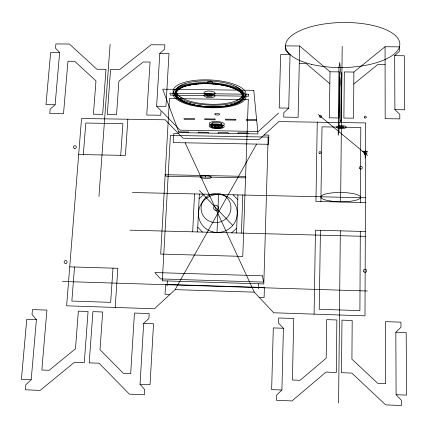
<?xml version="1.0" encoding="UTF-8"?>
<svg xmlns="http://www.w3.org/2000/svg" width="428" height="428" viewBox="0 0 428 428"><rect width="100%" height="100%" fill="white"/><g stroke="black" fill="none" stroke-linecap="round" stroke-linejoin="round"><path stroke-width="0.64" d="M365.154 157.895L365.18 151.394M360.296 231.361L359.905 310.616L319.235 309.267L320.438 230.334M360.435 202.46L360.804 127.464L322.017 126.838L320.877 201.545M353.886 72.048L353.571 118.182L343.887 118.037L344.321 71.941L353.886 72.048L385.061 46.738L399.426 46.861L399.452 51.28L394.67 55.667L394.9 109.659L399.8 114.303L399.822 118.888L385.173 118.663L385.061 46.738M338.591 402.898L340.33 230.847M340.618 202L342.191 46.368M330.004 71.786L329.389 117.812L339.051 117.962L339.543 71.888L330.004 71.786L299.659 46.005L285.562 45.887L285.449 50.258L290.045 54.682L288.745 108.129L283.855 112.585L283.743 117.117L298.113 117.336L299.659 46.005M314.088 314.136L315.473 230.205L365.298 231.489M317.26 122.189L315.95 201.433L365.4 202.572M281.908 390.031L283.406 328.265L278.478 323.028L278.612 317.983L293.747 318.496L292.415 380.01L300.065 380.315L326.184 358.215L326.698 319.625L336.879 319.967L336.317 372.483L326.002 372.082L291.96 400.945L276.509 400.298L276.643 395.055L281.908 390.031L271.646 389.614L273.299 327.907L283.406 328.265M258.533 288.879L258.689 283.791M241.435 233.105L242.794 195.018M236.54 232.971L237.947 194.906M217.007 232.463L218.606 194.467M197.543 231.949L199.33 194.034M192.691 231.821L194.526 193.927M167.064 286.006L167.343 280.961M140.031 384.232L143.669 323.365L148.885 318.544L149.179 313.564L134.446 313.061L130.679 373.558L123.275 373.264L100.018 349.681L102.667 311.98L92.93 311.648L89.201 362.837L99.066 363.222L129.4 394.14L144.429 394.771L144.734 389.598L140.031 384.232L150.041 384.644L153.529 323.707L143.669 323.365M156.637 106.23L159.788 53.463L164.636 49.172L164.892 44.854L151.143 44.737L119.722 69.486L110.568 69.384L107.289 114.426L116.55 114.57L118.898 81.181L143.22 61.99L150.067 62.06L146.767 115.03L160.773 115.244L161.035 110.766L156.637 106.23L165.962 106.363L168.985 53.548L159.788 53.463M115.202 307.448L117.834 268.303L69.732 266.863M127.854 119.219L125.42 155.407L78.677 154.513M113.003 268.158L110.659 302.35L71.851 301.061L74.52 267.002M120.728 155.316L122.895 123.633L85.803 123.034L83.332 154.604M98.954 196.42L110.114 44.384M31.185 379.78L36.417 319.604L32.03 314.5L32.464 309.583L46.914 310.075L41.848 370.017L49.14 370.306L75.478 348.756L78.351 311.151L88.066 311.482L84.279 362.644L74.44 362.265L40.12 390.406L25.391 389.785L25.84 384.681L31.185 379.78L21.4 379.385L26.777 319.261L36.417 319.604M55.11 104.769L59.658 52.521L55.528 48.193L55.908 43.918L69.406 44.036L96.867 69.234L105.994 69.336L102.661 114.356L93.422 114.217L95.974 80.903L74.697 61.29L67.95 61.22L63.51 113.762L49.76 113.548L50.151 109.119L55.11 104.769L45.978 104.635L50.648 52.441L59.658 52.521M185.147 142.802L254.269 292.153L273.706 312.777L364.993 315.853L365.689 122.948L278.837 121.584L259.143 139.533L183.024 138.207L165.197 119.808L81.545 118.492L66.629 305.811L154.385 308.765L175.116 289.638L256.597 144.076M395.836 332.208L400.972 327.265L400.945 322.156L385.5 321.631L385.601 383.729L377.828 383.418L351.923 359.183L352.185 320.492L341.977 320.144L341.48 372.686L351.827 373.088L385.633 404.867L401.405 405.53L401.373 400.212L396.098 394.702L395.836 332.208L406.172 332.572L406.6 395.13L396.098 394.702M231.65 232.848L236.716 228.172M278.639 113.024L258.373 131.46L180.06 130.16L161.747 111.285M199.111 198.731L204.145 194.141M353.806 84.016L377.935 64.382L385.088 64.457M290.045 54.682L280.634 54.597L279.2 107.995L288.745 108.129M394.67 55.667L404.283 55.758L404.653 109.798L394.9 109.659M299.279 63.579L306.33 63.654L329.844 83.722M256.613 119.642L246.17 119.482L246.277 120.311L256.693 120.471M178.69 131.835L188.529 132.001L188.785 132.76M178.54 133.584L173.832 133.504L173.335 142.594L268.602 144.29L268.87 135.114L264.076 135.034M362.66 151.351L367.7 151.442M132.429 192.52L365.421 197.795M129.989 230.178L365.282 236.352M62.429 281.464L367.278 291.013M175.116 289.638L254.269 292.153M169.948 294.405L165.037 294.25L165.572 284.411L264.392 287.504L264.103 297.444L259.106 297.283M318.1 114.41L367.689 155.519M233.105 194.799L237.77 199.625M199.389 190.556L232.795 225.476M197.768 227.172L202.401 232.078M205.226 175.544L205.718 177.031M198.619 132.926L198.389 132.166L208.265 132.332L208.473 133.092M208.976 93.721L209.436 95.669M218.339 133.258L218.162 132.498L228.076 132.664L228.231 133.424M238.134 133.59L238.011 132.835L247.962 133.001L248.058 133.755M210.512 81.004L211.673 81.069A33.678 11.626 2.7 0 1 212.695 81.138L213.85 81.229A33.678 11.626 2.7 0 1 214.872 81.325L216.017 81.443A33.678 11.626 2.7 0 1 217.023 81.555L218.152 81.7A33.678 11.626 2.7 0 1 219.141 81.839L220.243 82.005A33.678 11.626 2.7 0 1 221.217 82.16L222.298 82.353A33.678 11.626 2.7 0 1 223.239 82.529L224.288 82.743A33.678 11.626 2.7 0 1 225.203 82.941L226.219 83.176A33.678 11.626 2.7 0 1 227.102 83.39L228.081 83.647A33.678 11.626 2.7 0 1 228.927 83.877L229.857 84.156A33.678 11.626 2.7 0 1 230.665 84.407L231.548 84.696A33.678 11.626 2.7 0 1 232.313 84.963L233.148 85.274A33.678 11.626 2.7 0 1 233.859 85.552L233.822 85.83L234.64 85.878A33.678 11.626 2.7 0 1 235.309 86.167L235.218 86.445L236.031 86.51A33.678 11.626 2.7 0 1 236.647 86.814L236.502 87.082L237.31 87.162A33.678 11.626 2.7 0 1 237.872 87.478L237.642 87.713L238.471 87.842A33.678 11.626 2.7 0 1 238.979 88.163L238.706 88.393L239.514 88.532A33.678 11.626 2.7 0 1 239.958 88.864L239.648 89.088L240.429 89.243A33.678 11.626 2.7 0 1 240.82 89.58L240.472 89.805L241.221 89.966A33.678 11.626 2.7 0 1 241.547 90.308L241.162 90.522L241.879 90.699A33.678 11.626 2.7 0 1 242.146 91.041L241.729 91.26L242.409 91.432A33.678 11.626 2.7 0 1 242.612 91.779L242.152 91.988L242.804 92.175A33.678 11.626 2.7 0 1 242.944 92.523L242.451 92.732L243.067 92.913A33.678 11.626 2.7 0 1 243.141 93.261L242.617 93.47L243.195 93.652A33.678 11.626 2.7 0 1 243.206 93.994L242.644 94.149L243.19 94.385A33.678 11.626 2.7 0 1 243.141 94.722L242.05 94.609L243.056 94.54L242.542 94.877L243.051 95.107A33.678 11.626 2.7 0 1 242.938 95.439L242.366 95.321L243.457 95.353L242.318 95.578L242.783 95.819A33.678 11.626 2.7 0 1 242.612 96.145L241.954 96.284L242.382 96.514A33.678 11.626 2.7 0 1 242.152 96.835L241.467 96.958L241.857 97.193A33.678 11.626 2.7 0 1 241.569 97.509L240.846 97.638L241.21 97.857A33.678 11.626 2.7 0 1 240.862 98.156L240.108 98.285L240.44 98.493A33.678 11.626 2.7 0 1 240.038 98.788L239.268 98.884L239.557 99.109A33.678 11.626 2.7 0 1 239.102 99.387L238.3 99.478L238.556 99.697A33.678 11.626 2.7 0 1 238.048 99.965L237.23 100.04L237.449 100.259A33.678 11.626 2.7 0 1 236.893 100.51L236.058 100.569L236.24 100.789A33.678 11.626 2.7 0 1 235.635 101.029L234.929 101.292A33.678 11.626 2.7 0 1 234.282 101.511L233.528 101.757A33.678 11.626 2.7 0 1 232.837 101.96L232.035 102.185A33.678 11.626 2.7 0 1 231.307 102.372L230.467 102.581A33.678 11.626 2.7 0 1 229.702 102.752L228.82 102.934A33.678 11.626 2.7 0 1 228.022 103.089L227.102 103.25A33.678 11.626 2.7 0 1 226.273 103.389L225.321 103.528A33.678 11.626 2.7 0 1 224.465 103.646L223.486 103.763A33.678 11.626 2.7 0 1 222.603 103.86L221.597 103.961A33.678 11.626 2.7 0 1 220.698 104.036L219.671 104.111A33.678 11.626 2.7 0 1 218.751 104.17L217.708 104.223A33.678 11.626 2.7 0 1 216.771 104.261L215.712 104.293A33.678 11.626 2.7 0 1 214.765 104.309L213.695 104.314A33.678 11.626 2.7 0 1 212.743 104.309L211.667 104.298A33.678 11.626 2.7 0 1 210.71 104.272L209.629 104.234A33.678 11.626 2.7 0 1 208.671 104.191L207.612 104.095A33.678 11.626 2.7 0 1 206.638 104.068L205.574 103.961A33.678 11.626 2.7 0 1 204.611 103.902L203.578 103.758A33.678 11.626 2.7 0 1 202.605 103.694L201.551 103.565A33.678 11.626 2.7 0 1 200.625 103.442L199.582 103.292A33.678 11.626 2.7 0 1 198.672 103.153L197.683 102.961A33.678 11.626 2.7 0 1 196.757 102.827L195.762 102.634A33.678 11.626 2.7 0 1 194.895 102.458L193.964 102.228A33.678 11.626 2.7 0 1 193.082 102.057L192.161 101.821A33.678 11.626 2.7 0 1 191.327 101.618L190.417 101.372A33.678 11.626 2.7 0 1 189.636 101.147L188.769 100.88A33.678 11.626 2.7 0 1 188.02 100.639L187.191 100.361A33.678 11.626 2.7 0 1 186.48 100.104L185.725 99.799A33.678 11.626 2.7 0 1 185.024 99.542L184.318 99.221A33.678 11.626 2.7 0 1 183.66 98.948L182.975 98.622A33.678 11.626 2.7 0 1 182.392 98.333L182.585 98.124L181.793 97.991A33.678 11.626 2.7 0 1 181.221 97.691L181.456 97.493L180.643 97.343A33.678 11.626 2.7 0 1 180.156 97.033L180.439 96.851L179.637 96.674A33.678 11.626 2.7 0 1 179.204 96.353L179.519 96.177L178.781 95.984A33.678 11.626 2.7 0 1 178.364 95.658L178.695 95.449L177.968 95.284A33.678 11.626 2.7 0 1 177.647 94.952L178.027 94.781L177.31 94.572A33.678 11.626 2.7 0 1 177.048 94.23L177.454 94.032L176.78 93.85A33.678 11.626 2.7 0 1 176.571 93.507L177.021 93.315L176.373 93.117A33.678 11.626 2.7 0 1 176.224 92.774L176.705 92.582L176.095 92.384A33.678 11.626 2.7 0 1 176.01 92.041L176.989 91.635L175.945 91.651A33.678 11.626 2.7 0 1 175.924 91.308L176.486 91.153L175.972 90.923A33.678 11.626 2.7 0 1 175.972 90.576L176.566 90.436L176.09 90.196A33.678 11.626 2.7 0 1 176.154 89.853L176.785 89.714L176.304 89.473A33.678 11.626 2.7 0 1 176.464 89.142L177.128 89.013L176.689 88.767A33.678 11.626 2.7 0 1 176.914 88.441L177.609 88.329L177.246 88.077A33.678 11.626 2.7 0 1 177.497 87.751L178.214 87.66L177.893 87.403A33.678 11.626 2.7 0 1 178.209 87.082L178.963 86.991L178.637 86.734A33.678 11.626 2.7 0 1 179.048 86.435L179.84 86.349L179.546 86.103A33.678 11.626 2.7 0 1 180.011 85.814L180.83 85.744L180.573 85.493A33.678 11.626 2.7 0 1 181.103 85.215L181.937 85.167L181.729 84.91A33.678 11.626 2.7 0 1 182.312 84.648L183.12 84.642L182.997 84.359A33.678 11.626 2.7 0 1 183.633 84.107L184.452 84.123L184.377 83.84A33.678 11.626 2.7 0 1 185.067 83.604L185.891 83.637L185.87 83.353A33.678 11.626 2.7 0 1 186.603 83.139L187.485 82.925A33.678 11.626 2.7 0 1 188.234 82.716L189.139 82.502A33.678 11.626 2.7 0 1 189.962 82.326L190.936 82.155A33.678 11.626 2.7 0 1 191.771 81.983L192.766 81.818A33.678 11.626 2.7 0 1 193.659 81.684L194.692 81.545A33.678 11.626 2.7 0 1 195.617 81.427L196.709 81.341A33.678 11.626 2.7 0 1 197.634 81.224L198.736 81.143A33.678 11.626 2.7 0 1 199.705 81.063L200.828 81.015A33.678 11.626 2.7 0 1 201.813 80.951L202.963 80.946A33.678 11.626 2.7 0 1 203.963 80.892L205.108 80.876A33.678 11.626 2.7 0 1 206.13 80.876L207.291 80.908A33.678 11.626 2.7 0 1 208.318 80.913L209.479 80.956A33.678 11.626 2.7 0 1 210.512 81.004M212.513 126.725L211.502 126.683L212.513 126.715M220.618 106.663L219.532 106.62L220.618 106.674M231.794 104.641L232.886 104.689L231.794 104.63M189.716 84.921L190.872 84.995L189.722 84.91M176.957 90.217L178.091 90.292L176.967 90.19M182.628 101.35L183.724 101.42L182.628 101.35M214.251 124.735L215.273 124.789L214.262 124.714M193.734 104.903L194.82 104.967L193.734 104.903M233.576 88.403L234.726 88.457L233.576 88.387M212.572 83.893L213.733 83.958L212.572 83.893M338.264 131.075L338.216 135.392L338.992 131.236L339.548 79.426L339.944 76.97L341.105 88.061L340.758 121.798L341.325 118.765L341.79 72.792L341.223 76.248L339.73 62.477L338.96 67.538L338.264 131.075M176.208 96.637L177.32 96.712L176.218 96.61M207.473 106.7L208.554 106.759L207.478 106.684M212.62 124.313L212.331 124.446A5.077 1.584 2.5 0 0 212.63 124.612L214.637 125.174A5.077 1.584 2.5 0 0 215.113 125.302L216.103 125.393A5.077 1.584 2.5 0 0 216.664 125.452L217.67 125.468A5.077 1.584 2.5 0 0 218.232 125.452L219.163 125.367A5.077 1.584 2.5 0 0 219.655 125.292L220.431 125.12A5.077 1.584 2.5 0 0 220.805 125.003L221.346 124.751A5.077 1.584 2.5 0 0 221.57 124.596L221.217 124.404L221.816 124.297A5.077 1.584 2.5 0 0 221.865 124.12L221.351 123.943L221.795 123.804A5.077 1.584 2.5 0 0 221.667 123.622L220.998 123.473L221.287 123.312A5.077 1.584 2.5 0 0 220.987 123.146L220.334 122.873A5.077 1.584 2.5 0 0 219.896 122.74L219.034 122.536A5.077 1.584 2.5 0 0 218.499 122.445L217.51 122.333A5.077 1.584 2.5 0 0 216.932 122.296L215.915 122.274A5.077 1.584 2.5 0 0 215.348 122.296L214.428 122.392A5.077 1.584 2.5 0 0 213.914 122.456L213.139 122.633A5.077 1.584 2.5 0 0 212.764 122.756L212.957 122.948L212.267 123.013A5.077 1.584 2.5 0 0 212.01 123.162L212.368 123.355L211.812 123.467A5.077 1.584 2.5 0 0 211.732 123.644L212.251 123.81L211.806 123.96A5.077 1.584 2.5 0 0 211.946 124.141L212.62 124.302M218.098 127.801L219.109 127.849L218.109 127.774M187.967 85.295L189.123 85.37L187.978 85.263M240.739 100.286L241.852 100.334L240.739 100.286M210.383 83.744L211.55 83.808L210.389 83.728M176.341 90.891L177.476 90.971L176.347 90.88M232.051 87.81L233.201 87.863L232.056 87.777M220.891 125.864L221.907 125.912L220.896 125.853M221.453 106.46L222.539 106.513L221.458 106.444M268.153 137.083L263.814 283.946L162.314 280.805L170.398 135.409L268.153 137.083M233.26 104.202L234.351 104.255L233.265 104.191M183.97 101.944L185.067 102.019L183.981 101.918M248.288 99.606L242.772 256.404L160.693 254.072L169.467 98.531L248.288 99.606M195.591 105.272L196.677 105.342L195.596 105.261M241.617 93.887L242.751 93.941L241.627 93.86M186.308 85.702L187.459 85.782L186.308 85.702M208.19 83.642L209.356 83.711L208.195 83.626M211.86 125.27L212.876 125.329L211.865 125.249M176.775 97.349L177.888 97.429L176.775 97.349M230.424 87.242L231.58 87.291L230.424 87.242M241.355 99.622L242.467 99.66L241.355 99.622M209.511 106.791L210.592 106.856L209.517 106.775M213.529 127.501L214.54 127.544L213.529 127.501M184.746 86.156L185.896 86.237L184.752 86.14M206.002 83.588L207.163 83.663L206.007 83.572M223.325 106.251L224.411 106.299L223.325 106.251M234.64 103.731L235.737 103.774L234.64 103.72M241.05 93.154L242.184 93.213L241.06 93.127M228.707 86.713L229.863 86.761L228.707 86.713M185.404 102.511L186.496 102.586L185.41 102.501M218.869 125.035L219.89 125.062L218.869 125.035M197.495 105.609L198.576 105.668L197.495 105.593M177.465 98.055L178.572 98.135L177.47 98.039M220.49 127.266L221.501 127.314L220.495 127.255M175.512 92.288L176.641 92.357L175.512 92.288M241.847 98.943L242.96 98.986L241.852 98.927M203.824 83.583L204.985 83.647L203.83 83.572M183.286 86.643L184.436 86.713L183.286 86.643M211.55 106.84L212.63 106.893L211.55 106.84M226.904 86.215L228.06 86.263L226.91 86.199M211.127 126.19L212.144 126.239L211.138 126.164M240.354 92.432L241.494 92.475L240.359 92.416M225.149 106.005L226.235 106.058L225.155 105.994M235.919 103.228L237.021 103.271L235.919 103.228M201.668 83.631L202.835 83.695L201.668 83.631M186.924 103.052L188.015 103.116L186.934 103.025M175.298 92.999L176.422 93.074L175.298 92.999M178.278 98.745L179.38 98.814L178.278 98.745M181.932 87.162L183.082 87.237L181.948 87.135M225.026 85.755L226.182 85.809L225.026 85.739M242.211 98.242L243.329 98.29L242.221 98.215M199.437 105.903L200.518 105.967L199.437 105.903M215.808 124.676L216.825 124.73L215.819 124.655M216.563 127.844L217.568 127.897L216.568 127.833M239.53 91.715L240.67 91.763L239.541 91.688M199.55 83.728L200.711 83.792L199.56 83.695M213.577 106.845L214.658 106.904L213.583 106.834M223.074 85.333L224.235 85.391L223.084 85.306M237.107 102.693L238.203 102.741L237.107 102.693M180.696 87.719L181.841 87.794L180.696 87.719M221.249 126.351L222.26 126.404L221.255 126.34M175.218 93.721L176.341 93.802L175.223 93.711M226.915 105.721L228.001 105.775L226.92 105.705M242.446 97.531L243.564 97.584L242.446 97.52M188.523 103.56L189.615 103.629L188.523 103.56M238.578 91.014L239.717 91.068L238.589 90.987M179.204 99.419L180.306 99.494L179.204 99.419M197.463 83.867L198.624 83.942L197.479 83.84M201.417 106.16L202.498 106.224L201.428 106.133M212.331 127.127L213.342 127.186L212.336 127.116M212.893 124.933L213.749 125.003A5.077 1.584 2.5 0 1 213.288 124.88L212.893 124.933M221.062 84.953L222.223 85.017L221.067 84.937M179.578 88.302L180.718 88.382L179.589 88.275M215.589 106.807L216.67 106.872L215.594 106.797M195.436 84.059L196.591 84.134L195.441 84.043M238.182 102.126L239.284 102.18L238.187 102.11M175.271 94.449L176.389 94.529L175.282 94.422M237.503 90.324L238.647 90.383L237.503 90.324M242.548 96.814L243.666 96.862L242.548 96.814M218.997 84.616L220.158 84.685L219.002 84.605M228.616 105.395L229.702 105.449L228.627 105.368M190.198 104.036L191.284 104.106L190.198 104.036M180.242 100.082L181.338 100.157L180.242 100.082M219.452 127.592L220.463 127.646L219.462 127.571M220.072 125.399L221.089 125.458L220.083 125.377M178.578 88.912L179.717 88.992L178.578 88.912M193.461 84.295L194.617 84.375L193.461 84.295M203.418 106.379L204.498 106.444L203.423 106.363M236.31 89.655L237.454 89.719L236.31 89.655M216.889 84.327L218.05 84.396L216.9 84.295M175.453 95.177L176.571 95.257L175.459 95.16M239.15 101.532L240.258 101.586L239.156 101.516M242.516 96.081L243.639 96.139L242.521 96.07M211.255 125.698L212.267 125.757L211.255 125.698M217.579 106.733L218.66 106.791L217.59 106.706M191.551 84.578L192.707 84.664L191.557 84.567M230.243 105.031L231.334 105.09L230.243 105.031M177.706 89.548L178.84 89.634L177.722 89.516M181.386 100.719L182.483 100.799L181.397 100.698M191.937 104.48L193.023 104.555L191.942 104.464M214.744 84.081L215.905 84.15L214.76 84.049M234.999 89.013L236.144 89.072L235.015 88.981M214.99 127.737L215.996 127.795L214.995 127.726M217.397 124.778L218.414 124.837L217.403 124.767M205.44 106.551L206.521 106.62L205.445 106.54M175.769 95.899L176.882 95.984L175.774 95.888M240.006 100.912L241.114 100.971L240.022 100.885M221.11 126.832L222.121 126.891L221.11 126.832M253.761 90.34L162.704 89.179L178.974 132.594L258.004 133.927L253.761 90.34M248.481 94.24L169.766 93.208L170.462 95.15L248.7 96.193L248.481 94.24M194.259 118.674L183.938 118.513L184.222 119.342L194.515 119.503L194.259 118.674M214.963 118.995L204.6 118.834L204.825 119.663L215.161 119.824L214.963 118.995M235.748 119.316L225.342 119.155L225.513 119.984L235.887 120.15L235.748 119.316M245.586 176.389L165.171 174.71L165.909 176.192L245.833 177.871L245.586 176.389M262.482 275.803L154.845 272.55L160.612 278.928L263.509 282.095L262.482 275.803M311.723 64.409A57.149 22.518 -1 0 0 399.773 45.245A57.149 22.518 -1 0 0 316.608 25.37A57.149 22.518 -1 0 0 311.723 64.409M215.305 210.266A2.498 2.429 -18.4 0 0 218.408 207.28A2.498 2.429 -18.4 0 0 214.262 206.189A2.498 2.429 -18.4 0 0 215.305 210.266M211.94 222.095A14.996 14.568 -18.4 0 0 230.505 204.14A14.996 14.568 -18.4 0 0 205.584 197.672A14.996 14.568 -18.4 0 0 211.94 222.095M74.836 148.489A1.466 1.375 -32.5 0 0 76.152 146.349A1.466 1.375 -32.5 0 0 73.653 146.424A1.466 1.375 -32.5 0 0 74.836 148.489M65.971 263.37A1.525 1.45 -46.7 0 0 66.661 260.855A1.525 1.45 -46.7 0 0 64.173 261.626A1.525 1.45 -46.7 0 0 65.971 263.37M363.704 271.529A1.578 1.525 26.7 0 0 366.416 271.545A1.578 1.525 26.7 0 0 365.009 269.233A1.578 1.525 26.7 0 0 363.704 271.529M359.895 168.707A1.434 1.364 9.6 0 0 362.259 168.033A1.434 1.364 9.6 0 0 360.43 166.406A1.434 1.364 9.6 0 0 359.895 168.707M364.528 153.556A1.519 1.439 8.7 0 0 366.973 152.673A1.519 1.439 8.7 0 0 364.913 151.089A1.519 1.439 8.7 0 0 364.528 153.556M319.4 153.374A1 0.952 2.7 0 0 320.973 152.684A1 0.952 2.7 0 0 319.55 151.726A1 0.952 2.7 0 0 319.4 153.374M320.032 117.24A0.99 0.936 0.6 0 0 321.535 116.448A0.99 0.936 0.6 0 0 320.058 115.619A0.99 0.936 0.6 0 0 320.032 117.24M364.688 117.844A1 0.942 5.9 0 0 366.293 117.261A1 0.942 5.9 0 0 364.94 116.234A1 0.942 5.9 0 0 364.688 117.844M364.544 154.176A1.011 0.958 8.7 0 0 366.17 153.588A1.011 0.958 8.7 0 0 364.8 152.534A1.011 0.958 8.7 0 0 364.544 154.176M340.035 127.774A2.429 0.749 -0.1 0 0 343.802 127.186A2.429 0.749 -0.1 0 0 340.292 126.479A2.429 0.749 -0.1 0 0 340.035 127.774M338.682 128.395A4.858 1.498 -0.1 0 0 346.225 127.228A4.858 1.498 -0.1 0 0 339.227 125.805A4.858 1.498 -0.1 0 0 338.682 128.395M330.694 201.048A19.795 4.638 0.5 0 0 360.52 197.351A19.795 4.638 0.5 0 0 330.967 193.012A19.795 4.638 0.5 0 0 330.694 201.048M212.588 231.842A19.469 18.95 -18.4 0 0 236.657 208.473A19.469 18.95 -18.4 0 0 204.279 200.085A19.469 18.95 -18.4 0 0 212.588 231.842M208.489 83.209A2.798 0.995 2.7 0 0 212.828 82.62A2.798 0.995 2.7 0 0 208.805 81.497A2.798 0.995 2.7 0 0 208.489 83.209M215.798 114.854A2.531 0.819 2.5 0 0 219.741 114.388A2.531 0.819 2.5 0 0 216.113 113.457A2.531 0.819 2.5 0 0 215.798 114.854M206.435 94.486A5.607 1.937 2.7 0 0 215.15 93.368A5.607 1.937 2.7 0 0 207.088 91.164A5.607 1.937 2.7 0 0 206.435 94.486M190.433 102.463A36.487 12.599 2.7 0 0 246.004 94.395A36.487 12.599 2.7 0 0 192.263 80.71A36.487 12.599 2.7 0 0 190.433 102.463M212.502 125.655A7.613 2.375 2.5 0 0 224.379 124.339A7.613 2.375 2.5 0 0 213.513 121.589A7.613 2.375 2.5 0 0 212.502 125.655M202.546 178.101A5.735 1.461 2.6 0 0 211.437 177.358A5.735 1.461 2.6 0 0 203.172 175.603A5.735 1.461 2.6 0 0 202.546 178.101M213.262 127.715A6.094 1.889 2.5 0 0 222.763 126.667A6.094 1.889 2.5 0 0 214.054 124.484A6.094 1.889 2.5 0 0 213.262 127.715M191.241 104.641A34.823 11.925 2.7 0 0 244.222 96.985A34.823 11.925 2.7 0 0 192.868 84.043A34.823 11.925 2.7 0 0 191.241 104.641M212.395 128.058A7.618 2.359 2.5 0 0 224.283 126.758A7.618 2.359 2.5 0 0 213.406 124.024A7.618 2.359 2.5 0 0 212.395 128.058M190.299 105.037A36.514 12.503 2.7 0 0 245.907 97.049A36.514 12.503 2.7 0 0 192.124 83.449A36.514 12.503 2.7 0 0 190.299 105.037M213.84 127.48A5.077 1.573 2.5 0 0 221.752 126.608A5.077 1.573 2.5 0 0 214.487 124.789A5.077 1.573 2.5 0 0 213.84 127.48M215.273 126.897A2.541 0.786 2.5 0 0 219.222 126.453A2.541 0.786 2.5 0 0 215.584 125.548A2.541 0.786 2.5 0 0 215.273 126.897M191.862 104.373A33.7 11.535 2.7 0 0 243.099 96.942A33.7 11.535 2.7 0 0 193.37 84.439A33.7 11.535 2.7 0 0 191.862 104.373M206.312 97.124A5.612 1.921 2.7 0 0 215.033 96.016A5.612 1.921 2.7 0 0 206.965 93.828A5.612 1.921 2.7 0 0 206.312 97.124M207.88 96.402A2.809 0.958 2.7 0 0 212.234 95.845A2.809 0.958 2.7 0 0 208.195 94.754A2.809 0.958 2.7 0 0 207.88 96.402"/></g></svg>
